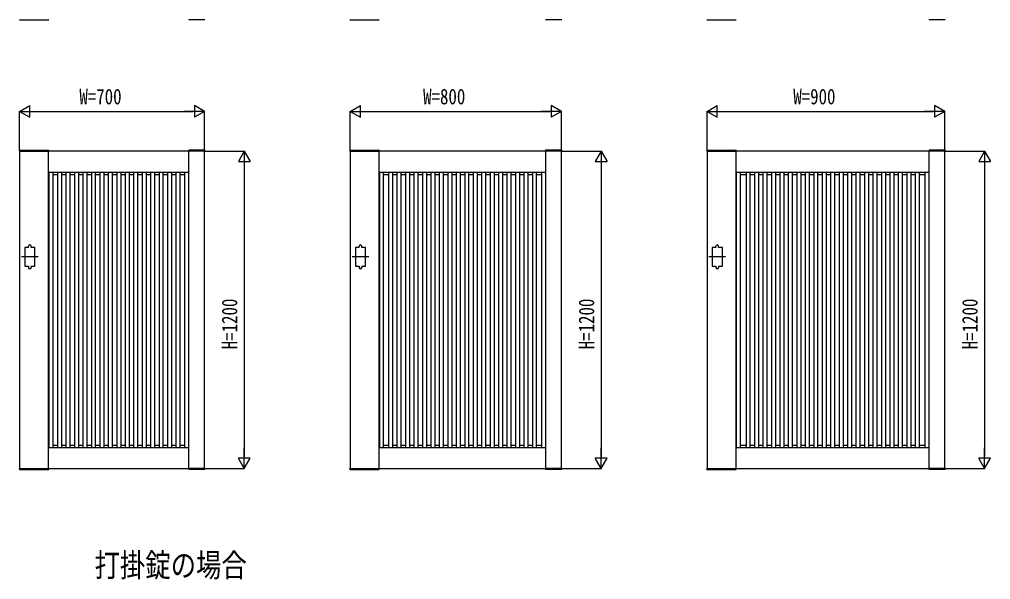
# Model space of a CAD drawing. Units: millimetres, scale not verified. Extents: x -8410 to 8410, y -5940 to 5940.
# Drawn here: x -344 to 3329, y 430 to 2547 of the extents above; entities that cross this region are included whole.
import ezdxf
from ezdxf.enums import TextEntityAlignment as Align

# ---------------------------------------------------------------- set-up
doc = ezdxf.new("R2010")
doc.units = ezdxf.units.MM
doc.header["$LTSCALE"] = 30
for name, color, linetype in [('0-1_USER1', 3, 'Continuous'), ('0-2_YKK_11', 7, 'Continuous'), ('0-3_YKK_A1', 4, 'Continuous'), ('0-4_YKK_D', 6, 'Continuous')]:
    doc.layers.add(name, color=color, linetype=linetype)
doc.styles.add('ＭＳ ゴシック', font='')
doc.styles.get('ＭＳ ゴシック').set_extended_font_data('MS Gothic')

msp = doc.modelspace()

# ---------------------------------------------------------------- linework, layer by layer
at = {"layer": '0-2_YKK_11'}
for p, q in [((-233.2, 850), (-233.2, 2050)), ((296.8, 850), (296.8, 2050)), ((1016.8, 850), (1016.8, 2050)), ((1646.8, 850), (1646.8, 2050)), ((2366.8, 850), (2366.8, 2050)), ((3096.8, 850), (3096.8, 2050)), ((-233.2, 1970), (296.8, 1970)), ((1016.8, 1970), (1646.8, 1970)), ((2366.8, 1970), (3096.8, 1970)), ((-233.2, 930), (296.8, 930)), ((1016.8, 930), (1646.8, 930)), ((2366.8, 930), (3096.8, 930))]:
    msp.add_line(p, q, dxfattribs=at)
for points in [[(-343.2, 2050), (-343.2, 850), (356.8, 850), (356.8, 2050)], [(906.8, 2050), (906.8, 850), (1706.8, 850), (1706.8, 2050)], [(2256.8, 2050), (2256.8, 850), (3156.8, 850), (3156.8, 2050)]]:
    msp.add_lwpolyline(points, close=True, dxfattribs=at)
at = {"layer": '0-3_YKK_A1'}
for p, q in [((-342.57, 2546.5), (-233.83, 2546.5)), ((356.17, 2546.5), (297.43, 2546.5)), ((907.43, 2546.5), (1016.17, 2546.5)), ((1706.17, 2546.5), (1647.43, 2546.5)), ((2257.43, 2546.5), (2366.17, 2546.5)), ((3156.17, 2546.5), (3097.43, 2546.5)), ((-343.57, 2052.55), (-343.7, 2050)), ((-343.7, 2050), (-232.7, 2050)), ((-342.57, 2053.5), (-233.83, 2053.5)), ((-232.83, 2052.55), (-232.7, 2050)), ((296.43, 2052.55), (296.3, 2050)), ((357.3, 2050), (296.3, 2050)), ((356.17, 2053.5), (297.43, 2053.5)), ((357.17, 2052.55), (357.3, 2050)), ((906.43, 2052.55), (906.3, 2050)), ((906.3, 2050), (1017.3, 2050)), ((907.43, 2053.5), (1016.17, 2053.5)), ((1017.17, 2052.55), (1017.3, 2050)), ((1646.43, 2052.55), (1646.3, 2050)), ((1707.3, 2050), (1646.3, 2050)), ((1706.17, 2053.5), (1647.43, 2053.5)), ((1707.17, 2052.55), (1707.3, 2050)), ((2256.43, 2052.55), (2256.3, 2050)), ((2256.3, 2050), (2367.3, 2050)), ((2257.43, 2053.5), (2366.17, 2053.5)), ((2367.17, 2052.55), (2367.3, 2050)), ((3096.43, 2052.55), (3096.3, 2050)), ((3157.3, 2050), (3096.3, 2050)), ((3156.17, 2053.5), (3097.43, 2053.5)), ((3157.17, 2052.55), (3157.3, 2050)), ((-233.2, 1960.9), (-232.4, 1960.9)), ((-232.4, 1970), (-232.4, 930)), ((-217.4, 1970), (-217.4, 930)), ((-217.4, 1960.9), (-199.7, 1960.9)), ((-199.7, 1970), (-199.7, 930)), ((-184.7, 1970), (-184.7, 930)), ((-184.7, 1960.9), (-167.7, 1960.9)), ((-167.7, 1970), (-167.7, 930)), ((-152.7, 1970), (-152.7, 930)), ((-152.7, 1960.9), (-135.7, 1960.9)), ((-135.7, 1970), (-135.7, 930)), ((-120.7, 1970), (-120.7, 930)), ((-120.7, 1960.9), (-103.7, 1960.9)), ((-103.7, 1970), (-103.7, 930)), ((-88.7, 1970), (-88.7, 930)), ((-88.7, 1960.9), (-71.7, 1960.9)), ((-71.7, 1970), (-71.7, 930)), ((-56.7, 1970), (-56.7, 930)), ((-56.7, 1960.9), (-39.7, 1960.9)), ((-39.7, 1970), (-39.7, 930)), ((-24.7, 1970), (-24.7, 930)), ((-24.7, 1960.9), (-7.7, 1960.9)), ((-7.7, 1970), (-7.7, 930)), ((7.3, 1970), (7.3, 930)), ((7.3, 1960.9), (24.3, 1960.9)), ((24.3, 1970), (24.3, 930)), ((39.3, 1970), (39.3, 930)), ((39.3, 1960.9), (56.3, 1960.9)), ((56.3, 1970), (56.3, 930)), ((71.3, 1970), (71.3, 930)), ((71.3, 1960.9), (88.3, 1960.9)), ((88.3, 1970), (88.3, 930)), ((103.3, 1970), (103.3, 930)), ((103.3, 1960.9), (120.3, 1960.9)), ((120.3, 1970), (120.3, 930)), ((135.3, 1970), (135.3, 930)), ((135.3, 1960.9), (152.3, 1960.9)), ((152.3, 1970), (152.3, 930)), ((167.3, 1970), (167.3, 930)), ((167.3, 1960.9), (184.3, 1960.9)), ((184.3, 1970), (184.3, 930)), ((199.3, 1970), (199.3, 930)), ((199.3, 1960.9), (216.3, 1960.9)), ((216.3, 1970), (216.3, 930)), ((231.3, 1970), (231.3, 930)), ((231.3, 1960.9), (248.3, 1960.9)), ((248.3, 1970), (248.3, 930)), ((263.3, 1970), (263.3, 930)), ((263.3, 1960.9), (281, 1960.9)), ((281, 1970), (281, 930)), ((296, 1970), (296, 930)), ((296, 1960.9), (296.8, 1960.9)), ((1016.8, 1960.9), (1017.6, 1960.9)), ((1017.6, 1970), (1017.6, 930)), ((1032.6, 1970), (1032.6, 930)), ((1032.6, 1960.9), (1052.3, 1960.9)), ((1052.3, 1970), (1052.3, 930)), ((1067.3, 1970), (1067.3, 930)), ((1067.3, 1960.9), (1084.3, 1960.9)), ((1084.3, 1970), (1084.3, 930)), ((1099.3, 1970), (1099.3, 930)), ((1099.3, 1960.9), (1116.3, 1960.9)), ((1116.3, 1970), (1116.3, 930)), ((1131.3, 1970), (1131.3, 930)), ((1131.3, 1960.9), (1148.3, 1960.9)), ((1148.3, 1970), (1148.3, 930)), ((1163.3, 1970), (1163.3, 930)), ((1163.3, 1960.9), (1180.3, 1960.9)), ((1180.3, 1970), (1180.3, 930)), ((1195.3, 1970), (1195.3, 930)), ((1195.3, 1960.9), (1212.3, 1960.9)), ((1212.3, 1970), (1212.3, 930)), ((1227.3, 1970), (1227.3, 930)), ((1227.3, 1960.9), (1244.3, 1960.9)), ((1244.3, 1970), (1244.3, 930)), ((1259.3, 1970), (1259.3, 930)), ((1259.3, 1960.9), (1276.3, 1960.9)), ((1276.3, 1970), (1276.3, 930)), ((1291.3, 1970), (1291.3, 930)), ((1291.3, 1960.9), (1308.3, 1960.9)), ((1308.3, 1970), (1308.3, 930)), ((1323.3, 1970), (1323.3, 930)), ((1323.3, 1960.9), (1340.3, 1960.9)), ((1340.3, 1970), (1340.3, 930)), ((1355.3, 1970), (1355.3, 930)), ((1355.3, 1960.9), (1372.3, 1960.9)), ((1372.3, 1970), (1372.3, 930)), ((1387.3, 1970), (1387.3, 930)), ((1387.3, 1960.9), (1404.3, 1960.9)), ((1404.3, 1970), (1404.3, 930)), ((1419.3, 1970), (1419.3, 930)), ((1419.3, 1960.9), (1436.3, 1960.9)), ((1436.3, 1970), (1436.3, 930)), ((1451.3, 1970), (1451.3, 930)), ((1451.3, 1960.9), (1468.3, 1960.9)), ((1468.3, 1970), (1468.3, 930)), ((1483.3, 1970), (1483.3, 930)), ((1483.3, 1960.9), (1500.3, 1960.9)), ((1500.3, 1970), (1500.3, 930)), ((1515.3, 1970), (1515.3, 930)), ((1515.3, 1960.9), (1532.3, 1960.9)), ((1532.3, 1970), (1532.3, 930)), ((1547.3, 1970), (1547.3, 930)), ((1547.3, 1960.9), (1564.3, 1960.9)), ((1564.3, 1970), (1564.3, 930)), ((1579.3, 1970), (1579.3, 930)), ((1579.3, 1960.9), (1596.3, 1960.9)), ((1596.3, 1970), (1596.3, 930)), ((1611.3, 1970), (1611.3, 930)), ((1611.3, 1960.9), (1631, 1960.9)), ((1631, 1970), (1631, 930)), ((1646, 1970), (1646, 930)), ((1646, 1960.9), (1646.8, 1960.9)), ((2366.8, 1960.9), (2367.6, 1960.9)), ((2367.6, 1970), (2367.6, 930)), ((2382.6, 1970), (2382.6, 930)), ((2382.6, 1960.9), (2404.3, 1960.9)), ((2404.3, 1970), (2404.3, 930)), ((2419.3, 1970), (2419.3, 930)), ((2419.3, 1960.9), (2436.3, 1960.9)), ((2436.3, 1970), (2436.3, 930)), ((2451.3, 1970), (2451.3, 930)), ((2451.3, 1960.9), (2468.3, 1960.9)), ((2468.3, 1970), (2468.3, 930)), ((2483.3, 1970), (2483.3, 930)), ((2483.3, 1960.9), (2500.3, 1960.9)), ((2500.3, 1970), (2500.3, 930)), ((2515.3, 1970), (2515.3, 930)), ((2515.3, 1960.9), (2532.3, 1960.9)), ((2532.3, 1970), (2532.3, 930)), ((2547.3, 1970), (2547.3, 930)), ((2547.3, 1960.9), (2564.3, 1960.9)), ((2564.3, 1970), (2564.3, 930)), ((2579.3, 1970), (2579.3, 930)), ((2579.3, 1960.9), (2596.3, 1960.9)), ((2596.3, 1970), (2596.3, 930)), ((2611.3, 1970), (2611.3, 930)), ((2611.3, 1960.9), (2628.3, 1960.9)), ((2628.3, 1970), (2628.3, 930)), ((2643.3, 1970), (2643.3, 930)), ((2643.3, 1960.9), (2660.3, 1960.9)), ((2660.3, 1970), (2660.3, 930)), ((2675.3, 1970), (2675.3, 930)), ((2675.3, 1960.9), (2692.3, 1960.9)), ((2692.3, 1970), (2692.3, 930)), ((2707.3, 1970), (2707.3, 930)), ((2707.3, 1960.9), (2724.3, 1960.9)), ((2724.3, 1970), (2724.3, 930)), ((2739.3, 1970), (2739.3, 930)), ((2739.3, 1960.9), (2756.3, 1960.9)), ((2756.3, 1970), (2756.3, 930)), ((2771.3, 1970), (2771.3, 930)), ((2771.3, 1960.9), (2788.3, 1960.9)), ((2788.3, 1970), (2788.3, 930)), ((2803.3, 1970), (2803.3, 930)), ((2803.3, 1960.9), (2820.3, 1960.9)), ((2820.3, 1970), (2820.3, 930)), ((2835.3, 1970), (2835.3, 930)), ((2835.3, 1960.9), (2852.3, 1960.9)), ((2852.3, 1970), (2852.3, 930)), ((2867.3, 1970), (2867.3, 930)), ((2867.3, 1960.9), (2884.3, 1960.9)), ((2884.3, 1970), (2884.3, 930)), ((2899.3, 1970), (2899.3, 930)), ((2899.3, 1960.9), (2916.3, 1960.9)), ((2916.3, 1970), (2916.3, 930)), ((2931.3, 1970), (2931.3, 930)), ((2931.3, 1960.9), (2948.3, 1960.9)), ((2948.3, 1970), (2948.3, 930)), ((2963.3, 1970), (2963.3, 930)), ((2963.3, 1960.9), (2980.3, 1960.9)), ((2980.3, 1970), (2980.3, 930)), ((2995.3, 1970), (2995.3, 930)), ((2995.3, 1960.9), (3012.3, 1960.9)), ((3012.3, 1970), (3012.3, 930)), ((3027.3, 1970), (3027.3, 930)), ((3027.3, 1960.9), (3044.3, 1960.9)), ((3044.3, 1970), (3044.3, 930)), ((3059.3, 1970), (3059.3, 930)), ((3059.3, 1960.9), (3081, 1960.9)), ((3081, 1970), (3081, 930)), ((3096, 1970), (3096, 930)), ((3096, 1960.9), (3096.8, 1960.9)), ((-309.2, 1685), (-309.2, 1690)), ((-299.2, 1685), (-299.2, 1690)), ((940.8, 1685), (940.8, 1690)), ((950.8, 1685), (950.8, 1690)), ((2290.8, 1685), (2290.8, 1690)), ((2300.8, 1685), (2300.8, 1690)), ((-272.7, 1650), (-335.7, 1650)), ((977.3, 1650), (914.3, 1650)), ((2327.3, 1650), (2264.3, 1650)), ((-309.2, 1615), (-309.2, 1610)), ((-299.2, 1615), (-299.2, 1610)), ((940.8, 1615), (940.8, 1610)), ((950.8, 1615), (950.8, 1610)), ((2290.8, 1615), (2290.8, 1610)), ((2300.8, 1615), (2300.8, 1610)), ((-233.2, 938.5), (-232.4, 938.5)), ((-217.4, 938.5), (-199.7, 938.5)), ((-184.7, 938.5), (-167.7, 938.5)), ((-152.7, 938.5), (-135.7, 938.5)), ((-120.7, 938.5), (-103.7, 938.5)), ((-88.7, 938.5), (-71.7, 938.5)), ((-56.7, 938.5), (-39.7, 938.5)), ((-24.7, 938.5), (-7.7, 938.5)), ((7.3, 938.5), (24.3, 938.5)), ((39.3, 938.5), (56.3, 938.5)), ((71.3, 938.5), (88.3, 938.5)), ((103.3, 938.5), (120.3, 938.5)), ((135.3, 938.5), (152.3, 938.5)), ((167.3, 938.5), (184.3, 938.5)), ((199.3, 938.5), (216.3, 938.5)), ((231.3, 938.5), (248.3, 938.5)), ((263.3, 938.5), (281, 938.5)), ((296, 938.5), (296.8, 938.5)), ((1016.8, 938.5), (1017.6, 938.5)), ((1032.6, 938.5), (1052.3, 938.5)), ((1067.3, 938.5), (1084.3, 938.5)), ((1099.3, 938.5), (1116.3, 938.5)), ((1131.3, 938.5), (1148.3, 938.5)), ((1163.3, 938.5), (1180.3, 938.5)), ((1195.3, 938.5), (1212.3, 938.5)), ((1227.3, 938.5), (1244.3, 938.5)), ((1259.3, 938.5), (1276.3, 938.5)), ((1291.3, 938.5), (1308.3, 938.5)), ((1323.3, 938.5), (1340.3, 938.5)), ((1355.3, 938.5), (1372.3, 938.5)), ((1387.3, 938.5), (1404.3, 938.5)), ((1419.3, 938.5), (1436.3, 938.5)), ((1451.3, 938.5), (1468.3, 938.5)), ((1483.3, 938.5), (1500.3, 938.5)), ((1515.3, 938.5), (1532.3, 938.5)), ((1547.3, 938.5), (1564.3, 938.5)), ((1579.3, 938.5), (1596.3, 938.5)), ((1611.3, 938.5), (1631, 938.5)), ((1646, 938.5), (1646.8, 938.5)), ((2366.8, 938.5), (2367.6, 938.5)), ((2382.6, 938.5), (2404.3, 938.5)), ((2419.3, 938.5), (2436.3, 938.5)), ((2451.3, 938.5), (2468.3, 938.5)), ((2483.3, 938.5), (2500.3, 938.5)), ((2515.3, 938.5), (2532.3, 938.5)), ((2547.3, 938.5), (2564.3, 938.5)), ((2579.3, 938.5), (2596.3, 938.5)), ((2611.3, 938.5), (2628.3, 938.5)), ((2643.3, 938.5), (2660.3, 938.5)), ((2675.3, 938.5), (2692.3, 938.5)), ((2707.3, 938.5), (2724.3, 938.5)), ((2739.3, 938.5), (2756.3, 938.5)), ((2771.3, 938.5), (2788.3, 938.5)), ((2803.3, 938.5), (2820.3, 938.5)), ((2835.3, 938.5), (2852.3, 938.5)), ((2867.3, 938.5), (2884.3, 938.5)), ((2899.3, 938.5), (2916.3, 938.5)), ((2931.3, 938.5), (2948.3, 938.5)), ((2963.3, 938.5), (2980.3, 938.5)), ((2995.3, 938.5), (3012.3, 938.5)), ((3027.3, 938.5), (3044.3, 938.5)), ((3059.3, 938.5), (3081, 938.5)), ((3096, 938.5), (3096.8, 938.5)), ((-343.7, 850), (-232.7, 850)), ((-343.57, 847.45), (-343.7, 850)), ((-342.57, 846.5), (-233.83, 846.5)), ((-232.83, 847.45), (-232.7, 850)), ((357.3, 850), (296.3, 850)), ((296.43, 847.45), (296.3, 850)), ((356.17, 846.5), (297.43, 846.5)), ((357.17, 847.45), (357.3, 850)), ((906.3, 850), (1017.3, 850)), ((906.43, 847.45), (906.3, 850)), ((907.43, 846.5), (1016.17, 846.5)), ((1017.17, 847.45), (1017.3, 850)), ((1707.3, 850), (1646.3, 850)), ((1646.43, 847.45), (1646.3, 850)), ((1706.17, 846.5), (1647.43, 846.5)), ((1707.17, 847.45), (1707.3, 850)), ((2256.3, 850), (2367.3, 850)), ((2256.43, 847.45), (2256.3, 850)), ((2257.43, 846.5), (2366.17, 846.5)), ((2367.17, 847.45), (2367.3, 850)), ((3157.3, 850), (3096.3, 850)), ((3096.43, 847.45), (3096.3, 850)), ((3156.17, 846.5), (3097.43, 846.5)), ((3157.17, 847.45), (3157.3, 850))]:
    msp.add_line(p, q, dxfattribs=at)
for points in [[(-309.2, 1685), (-323.2, 1685), (-323.2, 1615), (-309.2, 1615)], [(-299.2, 1615), (-285.2, 1615), (-285.2, 1685), (-299.2, 1685)], [(940.8, 1685), (926.8, 1685), (926.8, 1615), (940.8, 1615)], [(950.8, 1615), (964.8, 1615), (964.8, 1685), (950.8, 1685)], [(2290.8, 1685), (2276.8, 1685), (2276.8, 1615), (2290.8, 1615)], [(2300.8, 1615), (2314.8, 1615), (2314.8, 1685), (2300.8, 1685)]]:
    msp.add_lwpolyline(points, dxfattribs=at)
for centre, radius, start, end in [((-342.57, 2547.5), 1, 183, 270), ((-233.83, 2547.5), 1, 270, 357), ((297.43, 2547.5), 1, 183, 270), ((356.17, 2547.5), 1, 270, 357), ((907.43, 2547.5), 1, 183, 270), ((1016.17, 2547.5), 1, 270, 357), ((1647.43, 2547.5), 1, 183, 270), ((1706.17, 2547.5), 1, 270, 357), ((2257.43, 2547.5), 1, 183, 270), ((2366.17, 2547.5), 1, 270, 357), ((3097.43, 2547.5), 1, 183, 270), ((3156.17, 2547.5), 1, 270, 357), ((-342.57, 2052.5), 1, 90, 177), ((-233.83, 2052.5), 1, 3, 90), ((297.43, 2052.5), 1, 90, 177), ((356.17, 2052.5), 1, 3, 90), ((907.43, 2052.5), 1, 90, 177), ((1016.17, 2052.5), 1, 3, 90), ((1647.43, 2052.5), 1, 90, 177), ((1706.17, 2052.5), 1, 3, 90), ((2257.43, 2052.5), 1, 90, 177), ((2366.17, 2052.5), 1, 3, 90), ((3097.43, 2052.5), 1, 90, 177), ((3156.17, 2052.5), 1, 3, 90), ((-304.2, 1690), 5, 0, 180), ((945.8, 1690), 5, 0, 180), ((2295.8, 1690), 5, 0, 180), ((-304.2, 1610), 5, 180, 0), ((945.8, 1610), 5, 180, 0), ((2295.8, 1610), 5, 180, 0), ((-342.57, 847.5), 1, 183, 270), ((-233.83, 847.5), 1, 270, 357), ((297.43, 847.5), 1, 183, 270), ((356.17, 847.5), 1, 270, 357), ((907.43, 847.5), 1, 183, 270), ((1016.17, 847.5), 1, 270, 357), ((1647.43, 847.5), 1, 183, 270), ((1706.17, 847.5), 1, 270, 357), ((2257.43, 847.5), 1, 183, 270), ((2366.17, 847.5), 1, 270, 357), ((3097.43, 847.5), 1, 183, 270), ((3156.17, 847.5), 1, 270, 357)]:
    msp.add_arc(centre, radius, start, end, dxfattribs=at)
at = {"layer": '0-4_YKK_D'}
for p, q in [((-343.2, 2200), (-304.23, 2222.5)), ((-304.23, 2177.5), (-304.23, 2222.5)), ((356.8, 2200), (317.83, 2222.5)), ((317.83, 2222.5), (317.83, 2177.5)), ((906.8, 2200), (945.77, 2222.5)), ((945.77, 2177.5), (945.77, 2222.5)), ((1706.8, 2200), (1667.83, 2222.5)), ((1667.83, 2222.5), (1667.83, 2177.5)), ((2256.8, 2200), (2295.77, 2222.5)), ((2295.77, 2177.5), (2295.77, 2222.5)), ((3156.8, 2200), (3117.83, 2222.5)), ((3117.83, 2222.5), (3117.83, 2177.5)), ((-343.2, 2052), (-343.2, 2201)), ((-343.2, 2200), (-304.23, 2177.5)), ((-343.2, 2200), (-265.26, 2200)), ((-298.2, 2200), (311.8, 2200)), ((356.8, 2200), (278.86, 2200)), ((356.8, 2200), (317.83, 2177.5)), ((356.8, 2052), (356.8, 2201)), ((906.8, 2052), (906.8, 2201)), ((906.8, 2200), (945.77, 2177.5)), ((906.8, 2200), (984.74, 2200)), ((951.8, 2200), (1661.8, 2200)), ((1706.8, 2200), (1628.86, 2200)), ((1706.8, 2200), (1667.83, 2177.5)), ((1706.8, 2052), (1706.8, 2201)), ((2256.8, 2052), (2256.8, 2201)), ((2256.8, 2200), (2295.77, 2177.5)), ((2256.8, 2200), (2334.74, 2200)), ((2301.8, 2200), (3111.8, 2200)), ((3156.8, 2200), (3078.86, 2200)), ((3156.8, 2200), (3117.83, 2177.5)), ((3156.8, 2052), (3156.8, 2201)), ((358.8, 2050), (507.8, 2050)), ((506.8, 2050), (484.3, 2011.03)), ((506.8, 2050), (529.3, 2011.03)), ((506.8, 2050), (506.8, 1972.06)), ((1708.8, 2050), (1857.8, 2050)), ((1856.8, 2050), (1834.3, 2011.03)), ((1856.8, 2050), (1879.3, 2011.03)), ((1856.8, 2050), (1856.8, 1972.06)), ((3158.8, 2050), (3307.8, 2050)), ((3306.8, 2050), (3284.3, 2011.03)), ((3306.8, 2050), (3329.3, 2011.03)), ((3306.8, 2050), (3306.8, 1972.06)), ((484.3, 2011.03), (529.3, 2011.03)), ((506.8, 2005), (506.8, 895)), ((1834.3, 2011.03), (1879.3, 2011.03)), ((1856.8, 2005), (1856.8, 895)), ((3284.3, 2011.03), (3329.3, 2011.03)), ((3306.8, 2005), (3306.8, 895)), ((506.8, 850), (506.8, 927.94)), ((1856.8, 850), (1856.8, 927.94)), ((3306.8, 850), (3306.8, 927.94)), ((506.8, 850), (484.3, 888.97)), ((529.3, 888.97), (484.3, 888.97)), ((506.8, 850), (529.3, 888.97)), ((1856.8, 850), (1834.3, 888.97)), ((1879.3, 888.97), (1834.3, 888.97)), ((1856.8, 850), (1879.3, 888.97)), ((3306.8, 850), (3284.3, 888.97)), ((3329.3, 888.97), (3284.3, 888.97)), ((3306.8, 850), (3329.3, 888.97)), ((358.8, 850), (507.8, 850)), ((1708.8, 850), (1857.8, 850)), ((3158.8, 850), (3307.8, 850))]:
    msp.add_line(p, q, dxfattribs=at)

# ---------------------------------------------------------------- texts
at = {"layer": '0-1_USER1', "style": 'ＭＳ ゴシック', "width": 0.8}
msp.add_text('打掛錠の場合', height=87.98, dxfattribs=at).set_placement((-59.66, 414.36), align=Align.BOTTOM_LEFT)
at = {"layer": '0-4_YKK_D', "style": 'ＭＳ ゴシック', "width": 0.8}
for s, p in [('W=700', (-116.93, 2209)), ('W=800', (1183.07, 2209)), ('W=900', (2583.07, 2209))]:
    msp.add_text(s, height=58.65, dxfattribs=at).set_placement(p, align=Align.BOTTOM_LEFT)
for p in [(497.8, 1300.67), (1847.8, 1300.67), (3297.8, 1300.67)]:
    msp.add_text('H=1200', height=58.65, rotation=90, dxfattribs=at).set_placement(p, align=Align.BOTTOM_LEFT)

doc.saveas('drawing.dxf')
